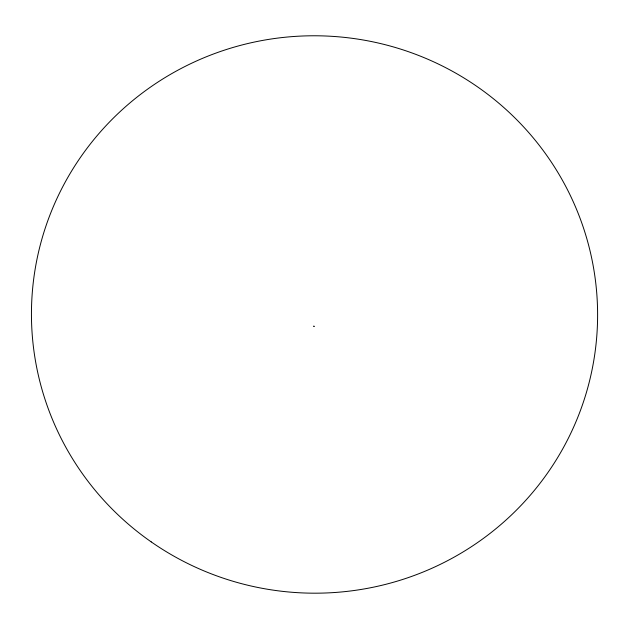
<?xml version="1.0" encoding="UTF-8"?>
<svg xmlns="http://www.w3.org/2000/svg" width="629" height="629" viewBox="0 0 629 629"><rect width="100%" height="100%" fill="white"/><g stroke="black" fill="none" stroke-linecap="round" stroke-linejoin="round"><path stroke-width="0.94" d="M314.075 326.482L313.855 326.097M313.792 326.27L314.146 326.278M151.212 541.891A283.089 278.694 2.7 0 0 596.426 340.313A283.089 278.694 2.7 0 0 195.933 61.241A283.089 278.694 2.7 0 0 151.212 541.891"/></g></svg>
